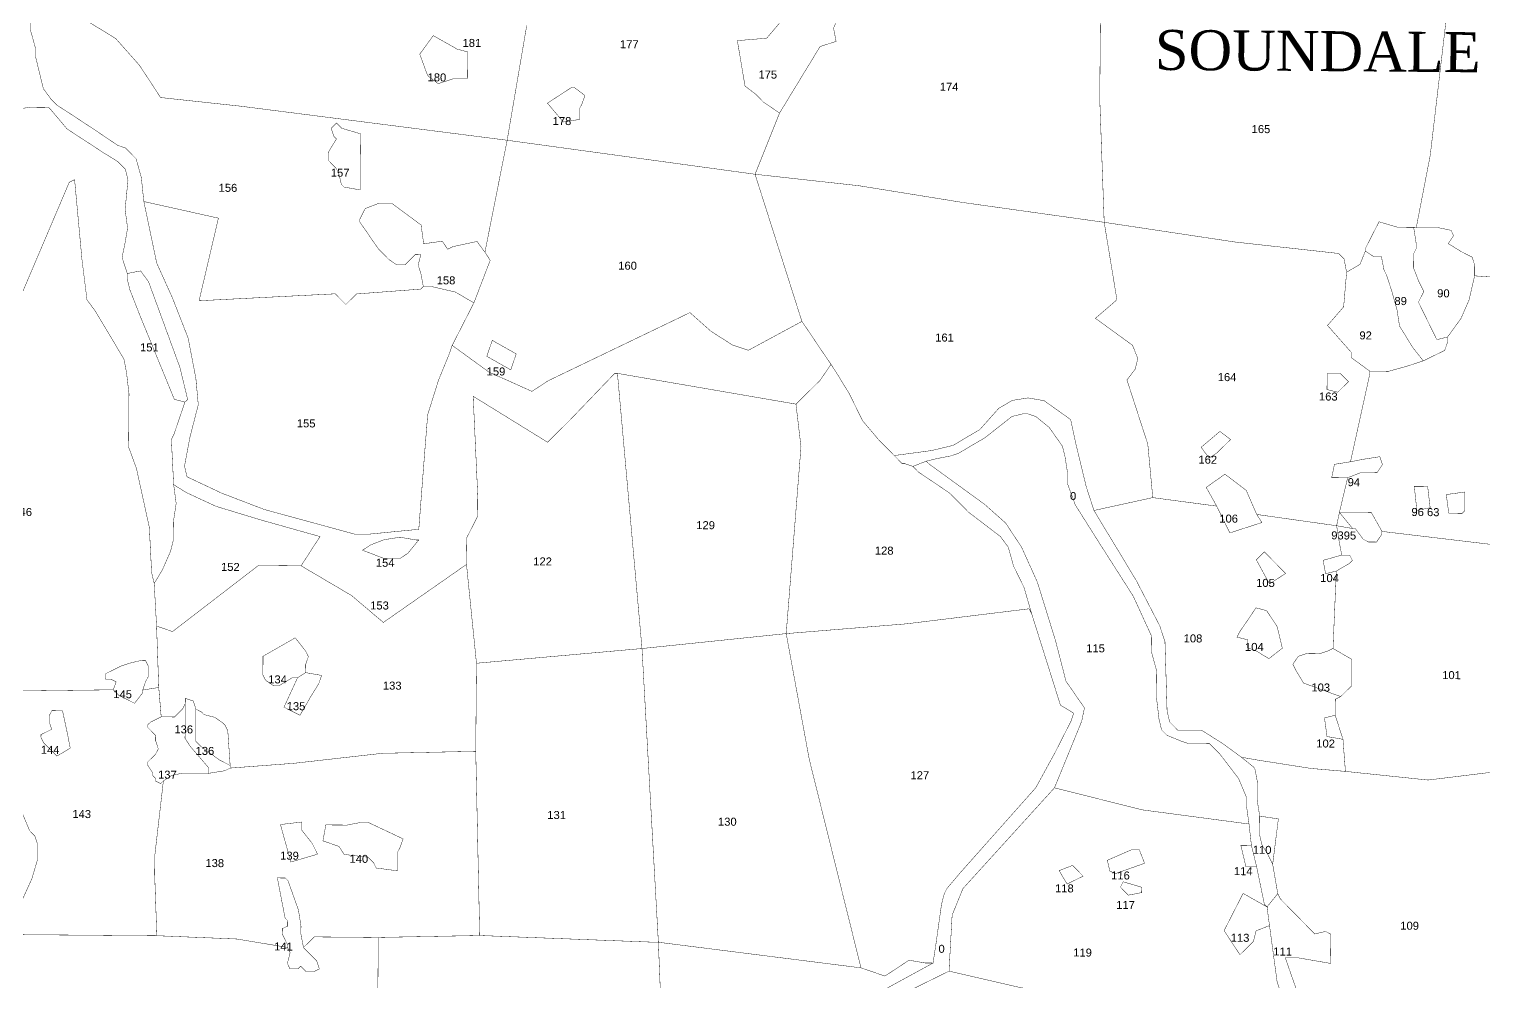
# Model space of a CAD drawing. Header units: metres. Extents: x 326467 to 340077, y 1811030 to 1824953.
# Drawn here: x 330084 to 332288, y 1822688 to 1824132 of the extents above; entities that cross this region are included whole.
import ezdxf

# ---------------------------------------------------------------- set-up
doc = ezdxf.new("R2010")
doc.units = ezdxf.units.M
doc.header["$MEASUREMENT"] = 0
for name, color, linetype in [('SURVEY NO.', 7, 'Continuous'), ('SURVEY PLOT BOUNDARY', 35, 'Continuous'), ('VILLAGE NAME', 3, 'Continuous')]:
    doc.layers.add(name, color=color, linetype=linetype)
doc.styles.add('PDF Arial', font='arial.ttf')
doc.styles.get("Standard").update_dxf_attribs({"font": 'times.ttf'})

# ---------------------------------------------------------------- blocks, each defined once
blk = doc.blocks.new('16')
at = {"layer": 'SURVEY PLOT BOUNDARY', "lineweight": 18, "const_width": 0.606}
for points in [[(330086, 1824158.8), (330085.7, 1824130.5), (330093.6, 1824102.1), (330093.5, 1824090), (330105.3, 1824041.4), (330117.3, 1824025.1), (330125.3, 1824016.9), (330181.6, 1823980.1), (330217.8, 1823955.6), (330229.9, 1823951.4), (330245.9, 1823935.1), (330253.8, 1823906.8), (330257.6, 1823870.4), (330277.1, 1823777.2), (330300.9, 1823724.5), (330324.7, 1823663.6), (330336.4, 1823602.9), (330340.1, 1823562.4), (330335.9, 1823546.3), (330327.6, 1823514), (330319.2, 1823469.6), (330323.1, 1823453.4), (330375.4, 1823428.7), (330439.9, 1823404), (330577.1, 1823366.5), (330597.3, 1823366.4), (330674.2, 1823373.9), (330683.2, 1823491), (330687.7, 1823547.6), (330704.2, 1823600.1), (330720.7, 1823640.4), (330724.8, 1823652.5), (330781.1, 1823611.6), (330809.3, 1823599.2), (330845.6, 1823582.8), (330870, 1823598.8), (331068.8, 1823694.3), (331085, 1823702.2), (331117.1, 1823673.7), (331149.3, 1823653.2), (331173.5, 1823645), (331254.7, 1823688.8), (331298.7, 1823623.8), (331282.3, 1823599.6), (331245.7, 1823563.5), (330975.2, 1823610.1), (330971.1, 1823610.1), (330901.8, 1823537.9), (330869.3, 1823505.8), (330756.6, 1823575.4), (330763.5, 1823425.7), (330763.3, 1823393.4), (330746.9, 1823361.2), (330746.5, 1823320.7), (330620.5, 1823232.8), (330572.3, 1823273.6), (330495.9, 1823318.6), (330524.5, 1823362.9), (330435.8, 1823387.8), (330367.2, 1823408.6), (330322.9, 1823429.1), (330302.8, 1823441.4), (330299.3, 1823510.2), (330303.4, 1823518.2), (330311.6, 1823542.4), (330315.8, 1823554.5), (330319.9, 1823566.6), (330324, 1823570.6), (330312.2, 1823619.3), (330264.7, 1823749), (330252.7, 1823765.3), (330232.5, 1823761.4), (330224.6, 1823785.7), (330228.8, 1823805.9), (330233, 1823830.1), (330229.2, 1823858.4), (330233.6, 1823902.9), (330229.7, 1823919.1), (330217.6, 1823931.3), (330197.5, 1823943.6), (330141.2, 1823980.4), (330117.2, 1824008.9), (330113.1, 1824013), (330109.1, 1824013), (330084.8, 1824013.2), (330060.6, 1824009.4)], [(330072.6, 1822945.9), (330084.5, 1822917.5), (330092.5, 1822909.3), (330096.4, 1822897.2), (330096.3, 1822872.9), (330088, 1822844.7), (330071.5, 1822808.4)], [(330837.7, 1824136.8), (330808.1, 1823963.2), (330404.2, 1824014.8), (330283, 1824027.9), (330251.1, 1824076.6), (330215, 1824117.3), (330134.5, 1824166.5)], [(331221.8, 1824141.9), (331201.4, 1824117.8), (331156.9, 1824114.1), (331168.5, 1824045.3), (331184.6, 1824033), (331196.6, 1824020.8), (331220.8, 1824004.4), (331183.7, 1823911.7), (330808.1, 1823963.2), (330837.7, 1824136.8)], [(330134.5, 1824166.5), (330215, 1824117.3), (330251.1, 1824076.6), (330283, 1824027.9), (330404.2, 1824014.8), (330808.1, 1823963.2), (330774.4, 1823793.6), (330762.4, 1823809.9), (330726, 1823802.1), (330717.9, 1823798.1), (330709.9, 1823810.3), (330681.6, 1823806.4), (330677.7, 1823834.8), (330633.5, 1823867.5), (330613.3, 1823867.6), (330593, 1823859.7), (330584.8, 1823843.6), (330584.8, 1823839.5), (330612.8, 1823798.9), (330628.8, 1823782.6), (330640.9, 1823774.4), (330653, 1823774.3), (330657.1, 1823778.3), (330665.2, 1823786.3), (330669.3, 1823790.4), (330677.4, 1823790.3), (330673.2, 1823774.2), (330677.2, 1823762), (330681.1, 1823741.7), (330677, 1823737.7), (330579.9, 1823730.4), (330563.6, 1823714.4), (330547.6, 1823730.6), (330341.3, 1823720.1), (330370.6, 1823845.2), (330257.6, 1823870.4), (330253.8, 1823906.8), (330245.9, 1823935.1), (330229.9, 1823951.4), (330217.8, 1823955.6), (330181.6, 1823980.1), (330125.3, 1824016.9), (330117.3, 1824025.1), (330105.3, 1824041.4), (330093.5, 1824090), (330093.6, 1824102.1), (330085.7, 1824130.5), (330086, 1824158.8)], [(330060.6, 1824009.4), (330084.8, 1824013.2), (330109.1, 1824013), (330113.1, 1824013), (330117.2, 1824008.9), (330141.2, 1823980.4), (330197.5, 1823943.6), (330217.6, 1823931.3), (330229.7, 1823919.1), (330233.6, 1823902.9), (330229.2, 1823858.4), (330233, 1823830.1), (330228.8, 1823805.9), (330224.6, 1823785.7), (330232.5, 1823761.4), (330232.4, 1823753.3), (330236.3, 1823737.1), (330252.2, 1823696.5), (330303.8, 1823570.8), (330319.9, 1823566.6), (330315.8, 1823554.5), (330311.6, 1823542.4), (330303.4, 1823518.2), (330299.3, 1823510.2), (330302.8, 1823441.4), (330306.6, 1823413.1), (330302.3, 1823384.8), (330302.1, 1823356.5), (330298, 1823340.4), (330285.6, 1823312.2), (330273.3, 1823292), (330269.4, 1823308.2), (330265.9, 1823377), (330246.4, 1823466.1), (330234.5, 1823498.6), (330234.8, 1823539), (330235.1, 1823579.4), (330231.3, 1823611.8), (330227.4, 1823632), (330183.5, 1823705.2), (330171.5, 1823721.4), (330163.9, 1823782.1), (330152.7, 1823903.5), (330144.6, 1823899.5), (330041.7, 1823657.7)], [(330041.7, 1823657.7), (330144.6, 1823899.5), (330152.7, 1823903.5), (330163.9, 1823782.1), (330171.5, 1823721.4), (330183.5, 1823705.2), (330227.4, 1823632), (330231.3, 1823611.8), (330235.1, 1823579.4), (330234.8, 1823539), (330234.5, 1823498.6), (330246.4, 1823466.1), (330265.9, 1823377), (330269.4, 1823308.2), (330273.3, 1823292), (330276.9, 1823227.3), (330280.2, 1823134.3), (330255.9, 1823130.4), (330260, 1823142.5), (330264.2, 1823150.6), (330264.2, 1823158.7), (330264.3, 1823166.8), (330260.3, 1823174.9), (330252.2, 1823175), (330236, 1823171), (330223.9, 1823167.1), (330199.5, 1823155.1), (330199.4, 1823147.1), (330207.5, 1823147), (330215.6, 1823142.9), (330211.4, 1823130.8), (330013.3, 1823128.3)], [(332388, 1823340.4), (332133.6, 1823370.7), (332117.6, 1823399.1), (332069.1, 1823399.5), (332081.6, 1823452), (332101.9, 1823459.9), (332126.2, 1823459.7), (332134.3, 1823471.8), (332130.4, 1823483.9), (332106.1, 1823480.1), (332085.9, 1823476.2), (332115.2, 1823609.4), (332115.2, 1823613.4), (332127.4, 1823613.3), (332143.5, 1823613.2), (332171.9, 1823621.1), (332196.2, 1823629), (332204.3, 1823633), (332228.7, 1823644.9), (332232.8, 1823657), (332232.9, 1823665.1), (332253.3, 1823693.2), (332265.6, 1823721.4), (332274, 1823757.8), (332476, 1823744.1)], [(331307.2, 1822637.1), (331453.4, 1822716.9), (331457.7, 1822745.1), (331466.2, 1822805.7), (331470.4, 1822821.9), (331474.5, 1822829.9), (331494.9, 1822854), (331609.1, 1822982.5), (331637.8, 1823034.9), (331662.4, 1823083.2), (331666.5, 1823095.3), (331646.4, 1823107.6), (331603, 1823245.4), (331591.2, 1823285.9), (331575.3, 1823318.4), (331567.4, 1823346.8), (331555.4, 1823363), (331507.2, 1823399.8), (331479.1, 1823428.3), (331430.8, 1823461), (331422.8, 1823469.2), (331443.1, 1823477.1), (331447.1, 1823473), (331531.5, 1823411.7), (331563.6, 1823383.2), (331587.6, 1823346.6), (331611.5, 1823293.8), (331639.1, 1823204.7), (331654.8, 1823143.9), (331682.8, 1823103.3), (331678.6, 1823083.1), (331637.4, 1822982.3), (331498.7, 1822829.7), (331490.5, 1822809.6), (331482.3, 1822789.4), (331477.6, 1822704.6), (331331.5, 1822632.9)], [(332389.6, 1823016.9), (332203.4, 1822994.1), (332078.2, 1823007.2), (332074.5, 1823055.8), (332070.6, 1823067.9), (332062.7, 1823092.2), (332062.9, 1823116.5), (332071, 1823120.5), (332075.1, 1823124.5), (332087.3, 1823136.5), (332087.6, 1823177), (332059.4, 1823193.4), (332064.4, 1823310.6), (332084.7, 1823322.5), (332088.8, 1823326.6), (332084.8, 1823334.7), (332072.6, 1823334.8), (332068.8, 1823355), (332064.9, 1823379.3), (332089.1, 1823375.1), (332093.2, 1823375), (332105.2, 1823358.8), (332113.2, 1823354.7), (332125.4, 1823354.6), (332133.5, 1823366.6), (332133.6, 1823370.7), (332388, 1823340.4)], [(330071.5, 1822808.4), (330088, 1822844.7), (330096.3, 1822872.9), (330096.4, 1822897.2), (330092.5, 1822909.3), (330084.5, 1822917.5), (330072.6, 1822945.9)], [(330013.3, 1823128.3), (330211.4, 1823130.8), (330219.5, 1823122.6), (330243.6, 1823110.3), (330255.9, 1823126.4), (330255.9, 1823130.4), (330280.2, 1823134.3), (330283.9, 1823089.8), (330275.8, 1823085.8), (330267.7, 1823081.8), (330263.6, 1823077.8), (330263.6, 1823073.8), (330271.6, 1823065.6), (330275.6, 1823061.6), (330275.5, 1823053.5), (330279.5, 1823041.3), (330275.4, 1823033.3), (330271.3, 1823029.2), (330263.2, 1823021.2), (330263.1, 1823017.2), (330271.1, 1823005), (330271.1, 1823000.9), (330275.1, 1822996.9), (330275.1, 1822992.8), (330283.1, 1822988.7), (330287.2, 1822992.7), (330274.2, 1822879.6), (330274, 1822851.3), (330277.3, 1822758.3), (330067.1, 1822759.9)], [(330067.1, 1822759.9), (330277.3, 1822758.3), (330398.5, 1822753.3), (330475.2, 1822740.6), (330479.2, 1822732.5), (330475.1, 1822716.3), (330479, 1822708.2), (330491.2, 1822708.1), (330495.2, 1822712.1), (330503.3, 1822704), (330515.4, 1822703.9), (330523.5, 1822707.9), (330519.6, 1822720), (330511.5, 1822728.2), (330503.5, 1822736.3), (330499.5, 1822740.4), (330515.8, 1822756.5), (330612.8, 1822755.7), (330611.8, 1822622.3)]]:
    blk.add_lwpolyline(points, dxfattribs=at)
for points in [[(331707.3, 1824186.7), (331706, 1824025), (331712.7, 1823838.9), (331498.7, 1823868.9), (331341.2, 1823894.3), (331183.7, 1823911.7), (331220.8, 1824004.4), (331282.2, 1824105.1), (331306.5, 1824113), (331302.6, 1824133.2), (331319.1, 1824169.5), (331319.1, 1824173.5), (331371.7, 1824181.2), (331401.7, 1824399.3)], [(332539.6, 1824123.7), (332531, 1824050.9), (332505.6, 1823905.6), (332505.5, 1823893.4), (332476, 1823744.1), (332274, 1823757.8), (332274.1, 1823773.9), (332270.2, 1823786.1), (332254.1, 1823794.3), (332234, 1823806.6), (332242.1, 1823818.7), (332238.2, 1823826.8), (332218, 1823831), (332185.6, 1823831.2), (332206.7, 1823940.2), (332237, 1824198.8), (332245.4, 1824243.2), (332270.8, 1824396.6), (332326.8, 1824315.3), (332370.8, 1824250.3), (332427.1, 1824213.5), (332507.4, 1824136)], [(331319.1, 1824173.5), (331319.1, 1824169.5), (331302.6, 1824133.2), (331306.5, 1824113), (331282.2, 1824105.1), (331220.8, 1824004.4), (331196.6, 1824020.8), (331184.6, 1824033), (331168.5, 1824045.3), (331156.9, 1824114.1), (331201.4, 1824117.8), (331221.8, 1824141.9), (331238.1, 1824149.9), (331234.2, 1824174.2), (331246.4, 1824182.2), (331274.6, 1824169.8), (331286.8, 1824177.8), (331298.9, 1824177.7)], [(332185.6, 1823831.2), (332181.6, 1823831.3), (332157.3, 1823831.4), (332129.1, 1823839.7), (332108.6, 1823799.5), (332108.5, 1823795.4), (332100.3, 1823775.3), (332080, 1823763.3), (332076.1, 1823783.5), (332068.1, 1823791.7), (331910.6, 1823809.1), (331712.7, 1823838.9), (331706, 1824025), (331707.3, 1824186.7), (331852.8, 1824181.5), (332237, 1824198.8), (332206.7, 1823940.2)], [(330675.7, 1824093.6), (330696.1, 1824121.7), (330732.4, 1824101.2), (330748.5, 1824097), (330748.4, 1824080.9), (330748.2, 1824056.6), (330728, 1824056.8), (330703.6, 1824048.9), (330687.6, 1824061.1)], [(330687.6, 1824061.1), (330703.6, 1824048.9), (330728, 1824056.8), (330748.2, 1824056.6), (330748.4, 1824080.9), (330748.5, 1824097), (330732.4, 1824101.2), (330696.1, 1824121.7), (330675.7, 1824093.6)], [(330869.2, 1824019.3), (330905.7, 1824043.3), (330909.8, 1824043.2), (330925.9, 1824031), (330921.7, 1824018.9), (330917.6, 1824010.8), (330917.5, 1823994.7), (330893.2, 1823990.8)], [(330917.5, 1823994.7), (330917.6, 1824010.8), (330921.7, 1824018.9), (330925.9, 1824031), (330909.8, 1824043.2), (330905.7, 1824043.3), (330869.2, 1824019.3), (330893.2, 1823990.8)], [(330545.4, 1823969.2), (330541.4, 1823981.4), (330549.6, 1823989.4), (330557.6, 1823981.3), (330585.8, 1823973), (330585.4, 1823916.3), (330585.2, 1823888), (330560.9, 1823892.3), (330556.9, 1823896.4), (330553, 1823912.6), (330549, 1823920.7), (330537, 1823932.9), (330537.1, 1823945), (330549.4, 1823965.1)], [(330560.9, 1823892.3), (330585.2, 1823888), (330585.4, 1823916.3), (330585.8, 1823973), (330557.6, 1823981.3), (330549.6, 1823989.4), (330541.4, 1823981.4), (330545.4, 1823969.2), (330549.4, 1823965.1), (330537.1, 1823945), (330537, 1823932.9), (330549, 1823920.7), (330553, 1823912.6), (330556.9, 1823896.4)], [(331183.7, 1823911.7), (331254.7, 1823688.8), (331173.5, 1823645), (331149.3, 1823653.2), (331117.1, 1823673.7), (331085, 1823702.2), (331068.8, 1823694.3), (330870, 1823598.8), (330845.6, 1823582.8), (330809.3, 1823599.2), (330781.1, 1823611.6), (330724.8, 1823652.5), (330757.7, 1823716.9), (330782.4, 1823781.4), (330774.4, 1823793.6), (330808.1, 1823963.2)], [(331786.3, 1823421.9), (331697.2, 1823402.4), (331685.4, 1823438.8), (331669.7, 1823503.7), (331661.9, 1823540.1), (331621.7, 1823568.7), (331597.4, 1823572.9), (331573.2, 1823569.1), (331552.9, 1823557.1), (331524.3, 1823525), (331483.7, 1823501), (331451.3, 1823493.2), (331394.6, 1823485.6), (331370.6, 1823510), (331346.5, 1823538.5), (331326.6, 1823579.1), (331306.7, 1823611.6), (331298.7, 1823623.8), (331254.7, 1823688.8), (331183.7, 1823911.7), (331341.2, 1823894.3), (331498.7, 1823868.9), (331712.7, 1823838.9), (331732, 1823721.5), (331699.4, 1823693.5), (331755.7, 1823652.6), (331763.7, 1823632.3), (331759.5, 1823616.2), (331747.2, 1823600.1), (331778.8, 1823502.8)], [(330681.1, 1823741.7), (330693.2, 1823741.7), (330729.5, 1823733.3), (330757.7, 1823716.9), (330724.8, 1823652.5), (330720.7, 1823640.4), (330704.2, 1823600.1), (330687.7, 1823547.6), (330683.2, 1823491), (330674.2, 1823373.9), (330597.3, 1823366.4), (330577.1, 1823366.5), (330439.9, 1823404), (330375.4, 1823428.7), (330323.1, 1823453.4), (330319.2, 1823469.6), (330327.6, 1823514), (330335.9, 1823546.3), (330340.1, 1823562.4), (330336.4, 1823602.9), (330324.7, 1823663.6), (330300.9, 1823724.5), (330277.1, 1823777.2), (330257.6, 1823870.4), (330370.6, 1823845.2), (330341.3, 1823720.1), (330547.6, 1823730.6), (330563.6, 1823714.4), (330579.9, 1823730.4), (330677, 1823737.7)], [(330774.4, 1823793.6), (330782.4, 1823781.4), (330757.7, 1823716.9), (330729.5, 1823733.3), (330693.2, 1823741.7), (330681.1, 1823741.7), (330677.2, 1823762), (330673.2, 1823774.2), (330677.4, 1823790.3), (330669.3, 1823790.4), (330665.2, 1823786.3), (330657.1, 1823778.3), (330653, 1823774.3), (330640.9, 1823774.4), (330628.8, 1823782.6), (330612.8, 1823798.9), (330584.8, 1823839.5), (330584.8, 1823843.6), (330593, 1823859.7), (330613.3, 1823867.6), (330633.5, 1823867.5), (330677.7, 1823834.8), (330681.6, 1823806.4), (330709.9, 1823810.3), (330717.9, 1823798.1), (330726, 1823802.1), (330762.4, 1823809.9)], [(332115.2, 1823609.4), (332085.9, 1823476.2), (332061.6, 1823472.3), (332057.4, 1823452.1), (332081.6, 1823452), (332069.1, 1823399.5), (332064.9, 1823379.3), (331943.8, 1823396.4), (331927.9, 1823432.9), (331895.7, 1823457.4), (331867.3, 1823437.4), (331883.2, 1823409), (331786.3, 1823421.9), (331778.8, 1823502.8), (331747.2, 1823600.1), (331759.5, 1823616.2), (331763.7, 1823632.3), (331755.7, 1823652.6), (331699.4, 1823693.5), (331732, 1823721.5), (331712.7, 1823838.9), (331910.6, 1823809.1), (332068.1, 1823791.7), (332076.1, 1823783.5), (332080, 1823763.3), (332075.5, 1823710.8), (332051.1, 1823682.7), (332087.1, 1823641.9), (332087.1, 1823633.9), (332115.2, 1823613.4)], [(332188.8, 1823718), (332216.7, 1823661.2), (332232.9, 1823665.1), (332232.8, 1823657), (332228.7, 1823644.9), (332204.3, 1823633), (332196.2, 1823629), (332180.2, 1823649.3), (332160.2, 1823681.8), (332156.4, 1823706.1), (332148.5, 1823734.5), (332140.6, 1823758.8), (332136.6, 1823766.9), (332132.7, 1823787.2), (332120.6, 1823787.2), (332108.5, 1823795.4), (332108.6, 1823799.5), (332129.1, 1823839.7), (332157.3, 1823831.4), (332181.6, 1823831.3), (332185.4, 1823807), (332185.4, 1823798.9), (332181.3, 1823790.8), (332181.2, 1823786.8), (332181.1, 1823770.6), (332189, 1823750.3), (332197, 1823734.1)], [(332185.6, 1823831.2), (332218, 1823831), (332238.2, 1823826.8), (332242.1, 1823818.7), (332234, 1823806.6), (332254.1, 1823794.3), (332270.2, 1823786.1), (332274.1, 1823773.9), (332274, 1823757.8), (332265.6, 1823721.4), (332253.3, 1823693.2), (332232.9, 1823665.1), (332216.7, 1823661.2), (332188.8, 1823718), (332197, 1823734.1), (332189, 1823750.3), (332181.1, 1823770.6), (332181.2, 1823786.8), (332181.3, 1823790.8), (332185.4, 1823798.9), (332185.4, 1823807), (332181.6, 1823831.3)], [(332196.2, 1823629), (332171.9, 1823621.1), (332143.5, 1823613.2), (332127.4, 1823613.3), (332115.2, 1823613.4), (332087.1, 1823633.9), (332087.1, 1823641.9), (332051.1, 1823682.7), (332075.5, 1823710.8), (332080, 1823763.3), (332100.3, 1823775.3), (332108.5, 1823795.4), (332120.6, 1823787.2), (332132.7, 1823787.2), (332136.6, 1823766.9), (332140.6, 1823758.8), (332148.5, 1823734.5), (332156.4, 1823706.1), (332160.2, 1823681.8), (332180.2, 1823649.3)], [(330319.9, 1823566.6), (330303.8, 1823570.8), (330252.2, 1823696.5), (330236.3, 1823737.1), (330232.4, 1823753.3), (330232.5, 1823761.4), (330252.7, 1823765.3), (330264.7, 1823749), (330312.2, 1823619.3), (330324, 1823570.6)], [(330777.3, 1823635.9), (330785.5, 1823660.1), (330821.8, 1823639.6), (330813.5, 1823615.4)], [(330777.3, 1823635.9), (330813.5, 1823615.4), (330821.8, 1823639.6), (330785.5, 1823660.1)], [(330975.2, 1823610.1), (331012.4, 1823193.3), (330761.6, 1823171), (330746.5, 1823320.7), (330746.9, 1823361.2), (330763.3, 1823393.4), (330763.5, 1823425.7), (330756.6, 1823575.4), (330869.3, 1823505.8), (330901.8, 1823537.9), (330971.1, 1823610.1)], [(331245.7, 1823563.5), (331253.3, 1823498.8), (331230.9, 1823215.9), (331012.4, 1823193.3), (330975.2, 1823610.1)], [(331394.6, 1823485.6), (331406.7, 1823473.3), (331410.7, 1823473.3), (331422.8, 1823469.2), (331430.8, 1823461), (331479.1, 1823428.3), (331507.2, 1823399.8), (331555.4, 1823363), (331567.4, 1823346.8), (331575.3, 1823318.4), (331591.2, 1823285.9), (331603, 1823245.4), (331599, 1823253.5), (331412.9, 1823230.7), (331230.9, 1823215.9), (331253.3, 1823498.8), (331245.7, 1823563.5), (331282.3, 1823599.6), (331298.7, 1823623.8), (331306.7, 1823611.6), (331326.6, 1823579.1), (331346.5, 1823538.5), (331370.6, 1823510)], [(332050.5, 1823609.9), (332070.7, 1823609.7), (332082.8, 1823597.5), (332066.5, 1823581.5), (332050.3, 1823585.6)], [(332050.3, 1823585.6), (332066.5, 1823581.5), (332082.8, 1823597.5), (332070.7, 1823609.7), (332050.5, 1823609.9)], [(331920.7, 1823028.6), (331940.8, 1823012.3), (331944.7, 1822992.1), (331944.5, 1822963.8), (331948.3, 1822939.5), (331948.1, 1822911.2), (331952, 1822895), (331960, 1822882.8), (331968, 1822866.5), (331975.7, 1822822), (331959.4, 1822801.9), (331955.4, 1822806), (331943.7, 1822862.7), (331935.8, 1822895.1), (331932.1, 1822927.5), (331928.2, 1822955.8), (331928.3, 1822967.9), (331916.4, 1822996.3), (331888.4, 1823032.9), (331872.4, 1823049.2), (331860.2, 1823049.3), (331840, 1823049.5), (331827.9, 1823053.6), (331807.8, 1823061.9), (331799.7, 1823070), (331795.8, 1823086.2), (331792, 1823118.6), (331792.3, 1823159), (331784.5, 1823187.4), (331784.7, 1823211.6), (331756.8, 1823272.5), (331704.9, 1823353.8), (331669, 1823410.7), (331657.1, 1823443.1), (331657.2, 1823459.3), (331653.4, 1823483.6), (331649.4, 1823499.8), (331629.4, 1823528.2), (331609.4, 1823544.5), (331597.3, 1823548.7), (331589.2, 1823548.7), (331573, 1823544.8), (331552.6, 1823528.8), (331532.3, 1823512.8), (331512, 1823500.8), (331491.7, 1823488.9), (331479.5, 1823484.9), (331459.3, 1823481), (331443.1, 1823477.1), (331422.8, 1823469.2), (331410.7, 1823473.3), (331406.7, 1823473.3), (331394.6, 1823485.6), (331451.3, 1823493.2), (331483.7, 1823501), (331524.3, 1823525), (331552.9, 1823557.1), (331573.2, 1823569.1), (331597.4, 1823572.9), (331621.7, 1823568.7), (331661.9, 1823540.1), (331669.7, 1823503.7), (331685.4, 1823438.8), (331697.2, 1823402.4), (331761.1, 1823296.7), (331796.9, 1823227.7), (331804.8, 1823203.4), (331808, 1823098.3), (331812, 1823082), (331824, 1823069.8), (331848.3, 1823069.6), (331860.4, 1823069.5), (331892.6, 1823049.1)], [(331932.1, 1822927.5), (331770.5, 1822948.9), (331637.4, 1822982.3), (331678.6, 1823083.1), (331682.8, 1823103.3), (331654.8, 1823143.9), (331639.1, 1823204.7), (331611.5, 1823293.8), (331587.6, 1823346.6), (331563.6, 1823383.2), (331531.5, 1823411.7), (331447.1, 1823473), (331443.1, 1823477.1), (331459.3, 1823481), (331479.5, 1823484.9), (331491.7, 1823488.9), (331512, 1823500.8), (331532.3, 1823512.8), (331552.6, 1823528.8), (331573, 1823544.8), (331589.2, 1823548.7), (331597.3, 1823548.7), (331609.4, 1823544.5), (331629.4, 1823528.2), (331649.4, 1823499.8), (331653.4, 1823483.6), (331657.2, 1823459.3), (331657.1, 1823443.1), (331669, 1823410.7), (331704.9, 1823353.8), (331756.8, 1823272.5), (331784.7, 1823211.6), (331784.5, 1823187.4), (331792.3, 1823159), (331792, 1823118.6), (331795.8, 1823086.2), (331799.7, 1823070), (331807.8, 1823061.9), (331827.9, 1823053.6), (331840, 1823049.5), (331860.2, 1823049.3), (331872.4, 1823049.2), (331888.4, 1823032.9), (331916.4, 1822996.3), (331928.3, 1822967.9), (331928.2, 1822955.8)], [(331859.6, 1823498.1), (331888.1, 1823522.2), (331904.2, 1823509.9), (331883.8, 1823489.9), (331871.6, 1823481.9)], [(331859.6, 1823498.1), (331871.6, 1823481.9), (331883.8, 1823489.9), (331904.2, 1823509.9), (331888.1, 1823522.2)], [(332085.9, 1823476.2), (332106.1, 1823480.1), (332130.4, 1823483.9), (332134.3, 1823471.8), (332126.2, 1823459.7), (332101.9, 1823459.9), (332081.6, 1823452), (332057.4, 1823452.1), (332061.6, 1823472.3)], [(331943.8, 1823396.4), (331951.7, 1823384.2), (331903.1, 1823368.4), (331883.2, 1823409), (331867.3, 1823437.4), (331895.7, 1823457.4), (331927.9, 1823432.9)], [(330276.9, 1823227.3), (330273.3, 1823292), (330285.6, 1823312.2), (330298, 1823340.4), (330302.1, 1823356.5), (330302.3, 1823384.8), (330306.6, 1823413.1), (330302.8, 1823441.4), (330322.9, 1823429.1), (330367.2, 1823408.6), (330435.8, 1823387.8), (330524.5, 1823362.9), (330495.9, 1823318.6), (330431.2, 1823319.1), (330301.1, 1823219)], [(332182.6, 1823439), (332202.8, 1823438.9), (332206.6, 1823406.5), (332186.4, 1823402.6)], [(332206.6, 1823406.5), (332202.8, 1823438.9), (332182.6, 1823439), (332186.4, 1823402.6)], [(332231, 1823426.5), (332259.3, 1823430.4), (332259.3, 1823418.2), (332259.1, 1823402.1), (332255.1, 1823398.1), (332234.8, 1823398.2)], [(332259.3, 1823418.2), (332259.3, 1823430.4), (332231, 1823426.5), (332234.8, 1823398.2), (332255.1, 1823398.1), (332259.1, 1823402.1)], [(331697.2, 1823402.4), (331786.3, 1823421.9), (331883.2, 1823409), (331903.1, 1823368.4), (331951.7, 1823384.2), (331943.8, 1823396.4), (332064.9, 1823379.3), (332068.8, 1823355), (332072.6, 1823334.8), (332044.3, 1823326.9), (332048.2, 1823306.7), (332064.4, 1823310.6), (332059.4, 1823193.4), (332051.3, 1823189.4), (332039.2, 1823185.4), (332018.9, 1823185.6), (332006.8, 1823181.6), (331998.6, 1823169.6), (332002.6, 1823161.4), (332014.6, 1823141.1), (332071, 1823120.5), (332062.9, 1823116.5), (332062.7, 1823092.2), (332046.5, 1823088.3), (332050.3, 1823060), (332074.5, 1823055.8), (332078.2, 1823007.2), (332025.7, 1823011.7), (331944.9, 1823024.4), (331920.7, 1823028.6), (331892.6, 1823049.1), (331860.4, 1823069.5), (331848.3, 1823069.6), (331824, 1823069.8), (331812, 1823082), (331808, 1823098.3), (331804.8, 1823203.4), (331796.9, 1823227.7), (331761.1, 1823296.7)], [(332069.1, 1823399.5), (332089.1, 1823375.1), (332064.9, 1823379.3)], [(332133.6, 1823370.7), (332133.5, 1823366.6), (332125.4, 1823354.6), (332113.2, 1823354.7), (332105.2, 1823358.8), (332093.2, 1823375), (332089.1, 1823375.1), (332069.1, 1823399.5), (332117.6, 1823399.1)], [(330589, 1823342.2), (330601.2, 1823350.2), (330621.5, 1823358.1), (330645.8, 1823361.9), (330670, 1823357.7), (330674.1, 1823357.7), (330657.7, 1823337.6), (330645.5, 1823329.6), (330621.3, 1823329.8)], [(330589, 1823342.2), (330621.3, 1823329.8), (330645.5, 1823329.6), (330657.7, 1823337.6), (330674.1, 1823357.7), (330670, 1823357.7), (330645.8, 1823361.9), (330621.5, 1823358.1), (330601.2, 1823350.2)], [(331943.2, 1823327.7), (331955.4, 1823339.7), (331987.5, 1823307.1), (331963.2, 1823291.1)], [(331943.2, 1823327.7), (331963.2, 1823291.1), (331987.5, 1823307.1), (331955.4, 1823339.7)], [(330760.5, 1823037.6), (330619, 1823034.6), (330485.5, 1823019.5), (330388.4, 1823012.2), (330388.4, 1823016.2), (330384.8, 1823068.8), (330380.8, 1823076.9), (330376.8, 1823081), (330364.7, 1823089.2), (330348.6, 1823093.3), (330344.6, 1823097.4), (330336.5, 1823101.5), (330332.6, 1823113.7), (330320.5, 1823117.8), (330320.4, 1823109.7), (330316.3, 1823101.7), (330312.3, 1823097.7), (330308.2, 1823093.7), (330304.1, 1823089.6), (330292, 1823089.7), (330283.9, 1823089.8), (330280.2, 1823134.3), (330276.9, 1823227.3), (330301.1, 1823219), (330431.2, 1823319.1), (330495.9, 1823318.6), (330572.3, 1823273.6), (330620.5, 1823232.8), (330746.5, 1823320.7), (330761.6, 1823171)], [(332072.6, 1823334.8), (332084.8, 1823334.7), (332088.8, 1823326.6), (332084.7, 1823322.5), (332064.4, 1823310.6), (332048.2, 1823306.7), (332044.3, 1823326.9)], [(331603, 1823245.4), (331646.4, 1823107.6), (331666.5, 1823095.3), (331662.4, 1823083.2), (331637.8, 1823034.9), (331609.1, 1822982.5), (331494.9, 1822854), (331474.5, 1822829.9), (331470.4, 1822821.9), (331466.2, 1822805.7), (331457.7, 1822745.1), (331453.4, 1822716.9), (331441.3, 1822717), (331417, 1822721.2), (331380.5, 1822697.2), (331344.2, 1822709.6), (331265.8, 1823025.6), (331230.9, 1823215.9), (331412.9, 1823230.7), (331599, 1823253.5)], [(331918.1, 1823218.7), (331942.7, 1823254.9), (331958.8, 1823250.7), (331974.8, 1823226.4), (331982.6, 1823193.9), (331962.3, 1823177.9), (331942.2, 1823190.2), (331930.1, 1823194.3), (331930.2, 1823206.5), (331914, 1823210.6)], [(331942.2, 1823190.2), (331962.3, 1823177.9), (331982.6, 1823193.9), (331974.8, 1823226.4), (331958.8, 1823250.7), (331942.7, 1823254.9), (331918.1, 1823218.7), (331914, 1823210.6), (331930.2, 1823206.5), (331930.1, 1823194.3)], [(330482.4, 1823148.9), (330462.1, 1823136.9), (330454.1, 1823137), (330442, 1823145.2), (330438, 1823153.3), (330438.2, 1823181.6), (330487, 1823209.5), (330503, 1823189.2), (330506.9, 1823181.1), (330502.8, 1823169), (330502.7, 1823156.8), (330490.5, 1823148.9)], [(330502.7, 1823156.8), (330502.8, 1823169), (330506.9, 1823181.1), (330503, 1823189.2), (330487, 1823209.5), (330438.2, 1823181.6), (330438, 1823153.3), (330442, 1823145.2), (330454.1, 1823137), (330462.1, 1823136.9), (330482.4, 1823148.9), (330490.5, 1823148.9), (330470, 1823104.5), (330494.1, 1823092.2), (330510.5, 1823120.4), (330522.8, 1823140.5), (330526.9, 1823152.6)], [(331344.2, 1822709.6), (331037.2, 1822748.4), (331012.4, 1823193.3), (331230.9, 1823215.9), (331265.8, 1823025.6)], [(331037.2, 1822748.4), (331029.2, 1822748.5), (330766.5, 1822758.6), (330760.5, 1823037.6), (330761.6, 1823171), (331012.4, 1823193.3)], [(332071, 1823120.5), (332014.6, 1823141.1), (332002.6, 1823161.4), (331998.6, 1823169.6), (332006.8, 1823181.6), (332018.9, 1823185.6), (332039.2, 1823185.4), (332051.3, 1823189.4), (332059.4, 1823193.4), (332087.6, 1823177), (332087.3, 1823136.5), (332075.1, 1823124.5)], [(330255.9, 1823130.4), (330255.9, 1823126.4), (330243.6, 1823110.3), (330219.5, 1823122.6), (330211.4, 1823130.8), (330215.6, 1823142.9), (330207.5, 1823147), (330199.4, 1823147.1), (330199.5, 1823155.1), (330223.9, 1823167.1), (330236, 1823171), (330252.2, 1823175), (330260.3, 1823174.9), (330264.3, 1823166.8), (330264.2, 1823158.7), (330264.2, 1823150.6), (330260, 1823142.5)], [(330510.5, 1823120.4), (330494.1, 1823092.2), (330470, 1823104.5), (330490.5, 1823148.9), (330502.7, 1823156.8), (330526.9, 1823152.6), (330522.8, 1823140.5)], [(330101.8, 1823062.9), (330118, 1823070.9), (330114.1, 1823083), (330114.1, 1823091.1), (330118.2, 1823099.2), (330126.3, 1823099.1), (330134.4, 1823099), (330142.2, 1823062.6), (330146.1, 1823042.3), (330125.8, 1823030.4), (330117.8, 1823038.5), (330105.7, 1823050.7), (330101.7, 1823058.9)], [(330146.1, 1823042.3), (330142.2, 1823062.6), (330134.4, 1823099), (330126.3, 1823099.1), (330118.2, 1823099.2), (330114.1, 1823091.1), (330114.1, 1823083), (330118, 1823070.9), (330101.8, 1823062.9), (330101.7, 1823058.9), (330105.7, 1823050.7), (330117.8, 1823038.5), (330125.8, 1823030.4)], [(330356, 1823004.3), (330343.9, 1823004.4), (330331.7, 1823004.5), (330323.7, 1823004.6), (330315.6, 1823004.6), (330299.4, 1823000.7), (330287.2, 1822992.7), (330283.1, 1822988.7), (330275.1, 1822992.8), (330275.1, 1822996.9), (330271.1, 1823000.9), (330271.1, 1823005), (330263.1, 1823017.2), (330263.2, 1823021.2), (330271.3, 1823029.2), (330275.4, 1823033.3), (330279.5, 1823041.3), (330275.5, 1823053.5), (330275.6, 1823061.6), (330271.6, 1823065.6), (330263.6, 1823073.8), (330263.6, 1823077.8), (330267.7, 1823081.8), (330275.8, 1823085.8), (330283.9, 1823089.8), (330292, 1823089.7), (330304.1, 1823089.6), (330308.2, 1823093.7), (330312.3, 1823097.7), (330316.3, 1823101.7), (330320.4, 1823109.7), (330320, 1823057.2), (330328, 1823045), (330356.1, 1823012.4)], [(330356, 1823004.3), (330356.1, 1823012.4), (330328, 1823045), (330320, 1823057.2), (330320.4, 1823109.7), (330320.5, 1823117.8), (330332.6, 1823113.7), (330336.5, 1823101.5), (330336.2, 1823053), (330344.2, 1823044.9), (330372.3, 1823024.4), (330388.4, 1823016.2), (330388.4, 1823012.2), (330380.3, 1823008.2)], [(330388.4, 1823016.2), (330372.3, 1823024.4), (330344.2, 1823044.9), (330336.2, 1823053), (330336.5, 1823101.5), (330344.6, 1823097.4), (330348.6, 1823093.3), (330364.7, 1823089.2), (330376.8, 1823081), (330380.8, 1823076.9), (330384.8, 1823068.8)], [(332062.7, 1823092.2), (332070.6, 1823067.9), (332074.5, 1823055.8), (332050.3, 1823060), (332046.5, 1823088.3)], [(330766.5, 1822758.6), (330612.8, 1822755.7), (330515.8, 1822756.5), (330499.5, 1822740.4), (330495.6, 1822760.7), (330495.7, 1822772.8), (330491.9, 1822797.1), (330476, 1822841.7), (330472, 1822845.7), (330459.9, 1822845.8), (330463.8, 1822825.6), (330471.6, 1822785.1), (330475.6, 1822781), (330475.5, 1822772.9), (330467.4, 1822769), (330467.4, 1822764.9), (330467.3, 1822760.9), (330471.3, 1822752.8), (330475.3, 1822744.6), (330475.2, 1822740.6), (330398.5, 1822753.3), (330277.3, 1822758.3), (330274, 1822851.3), (330274.2, 1822879.6), (330287.2, 1822992.7), (330299.4, 1823000.7), (330315.6, 1823004.6), (330323.7, 1823004.6), (330331.7, 1823004.5), (330343.9, 1823004.4), (330356, 1823004.3), (330380.3, 1823008.2), (330388.4, 1823012.2), (330485.5, 1823019.5), (330619, 1823034.6), (330760.5, 1823037.6)], [(332078.2, 1823007.2), (332203.4, 1822994.1), (332389.6, 1823016.9), (332355.3, 1822762.5), (332333.6, 1822572.6), (332034.8, 1822615.3), (332006.9, 1822668.1), (331987.1, 1822724.9), (332007.3, 1822724.7), (332055.7, 1822716.3), (332056.1, 1822760.7), (332048, 1822764.8), (332031.8, 1822760.9), (331979.7, 1822813.9), (331975.7, 1822822), (331968, 1822866.5), (331976.6, 1822935.2), (331948.3, 1822939.5), (331944.5, 1822963.8), (331944.7, 1822992.1), (331940.8, 1823012.3), (331920.7, 1823028.6), (331944.9, 1823024.4), (332025.7, 1823011.7)], [(331932.1, 1822927.5), (331935.8, 1822895.1), (331919.7, 1822895.2), (331927.5, 1822862.8), (331943.7, 1822862.7), (331955.4, 1822806), (331959.4, 1822801.9), (331923.2, 1822822.4), (331894.4, 1822766), (331918.4, 1822729.5), (331938.8, 1822749.5), (331942.9, 1822765.7), (331963.2, 1822773.6), (331974.7, 1822688.6), (331982.6, 1822664.3), (332006.5, 1822619.6), (331865.2, 1822640.9), (331586.5, 1822679.5), (331477.6, 1822704.6), (331482.3, 1822789.4), (331490.5, 1822809.6), (331498.7, 1822829.7), (331637.4, 1822982.3), (331770.5, 1822948.9)], [(330464.6, 1822926.7), (330496.9, 1822930.5), (330496.8, 1822918.3), (330512.8, 1822898), (330520.8, 1822881.8), (330480.3, 1822869.9)], [(330520.8, 1822881.8), (330512.8, 1822898), (330496.8, 1822918.3), (330496.9, 1822930.5), (330464.6, 1822926.7), (330480.3, 1822869.9)], [(330533.3, 1822926.1), (330565.6, 1822925.9), (330585.9, 1822929.8), (330598, 1822929.7), (330650.4, 1822905), (330646.2, 1822892.9), (330642.1, 1822884.9), (330641.9, 1822856.6), (330609.6, 1822860.9), (330605.6, 1822869), (330597.6, 1822877.1), (330561.2, 1822881.4), (330553.2, 1822893.6), (330529, 1822901.9)], [(330598, 1822929.7), (330585.9, 1822929.8), (330565.6, 1822925.9), (330533.3, 1822926.1), (330529, 1822901.9), (330553.2, 1822893.6), (330561.2, 1822881.4), (330597.6, 1822877.1), (330605.6, 1822869), (330609.6, 1822860.9), (330641.9, 1822856.6), (330642.1, 1822884.9), (330646.2, 1822892.9), (330650.4, 1822905)], [(331968, 1822866.5), (331960, 1822882.8), (331952, 1822895), (331948.1, 1822911.2), (331948.3, 1822939.5), (331976.6, 1822935.2)], [(331717.4, 1822872.5), (331753.9, 1822888.4), (331766, 1822888.3), (331773.9, 1822868), (331729.3, 1822852.2), (331721.3, 1822856.3)], [(331717.4, 1822872.5), (331721.3, 1822856.3), (331729.3, 1822852.2), (331773.9, 1822868), (331766, 1822888.3), (331753.9, 1822888.4)], [(331943.7, 1822862.7), (331927.5, 1822862.8), (331919.7, 1822895.2), (331935.8, 1822895.1)], [(331644.5, 1822856.9), (331664.8, 1822864.8), (331680.8, 1822848.5), (331656.5, 1822836.6)], [(331664.8, 1822864.8), (331644.5, 1822856.9), (331656.5, 1822836.6), (331680.8, 1822848.5)], [(330479.2, 1822732.5), (330475.2, 1822740.6), (330475.3, 1822744.6), (330471.3, 1822752.8), (330467.3, 1822760.9), (330467.4, 1822764.9), (330467.4, 1822769), (330475.5, 1822772.9), (330475.6, 1822781), (330471.6, 1822785.1), (330463.8, 1822825.6), (330459.9, 1822845.8), (330472, 1822845.7), (330476, 1822841.7), (330491.9, 1822797.1), (330495.7, 1822772.8), (330495.6, 1822760.7), (330499.5, 1822740.4), (330503.5, 1822736.3), (330511.5, 1822728.2), (330519.6, 1822720), (330523.5, 1822707.9), (330515.4, 1822703.9), (330503.3, 1822704), (330495.2, 1822712.1), (330491.2, 1822708.1), (330479, 1822708.2), (330475.1, 1822716.3)], [(331741.4, 1822840), (331769.6, 1822831.7), (331769.5, 1822823.6), (331749.3, 1822819.7), (331737.3, 1822831.9)], [(331741.4, 1822840), (331737.3, 1822831.9), (331749.3, 1822819.7), (331769.5, 1822823.6), (331769.6, 1822831.7)], [(331959.4, 1822801.9), (331963.2, 1822773.6), (331942.9, 1822765.7), (331938.8, 1822749.5), (331918.4, 1822729.5), (331894.4, 1822766), (331923.2, 1822822.4)], [(332034.8, 1822615.3), (332006.5, 1822619.6), (331982.6, 1822664.3), (331974.7, 1822688.6), (331963.2, 1822773.6), (331959.4, 1822801.9), (331975.7, 1822822), (331979.7, 1822813.9), (332031.8, 1822760.9), (332048, 1822764.8), (332056.1, 1822760.7), (332055.7, 1822716.3), (332007.3, 1822724.7), (331987.1, 1822724.9), (332006.9, 1822668.1)], [(331037.2, 1822748.4), (331057.6, 1822246.9), (331053.6, 1822246.9), (330827.9, 1822337.6), (330719.3, 1822407.2), (330610.7, 1822480.8), (330786, 1822665.4), (330611.8, 1822622.3), (330612.8, 1822755.7), (330766.5, 1822758.6), (331029.2, 1822748.5)], [(331344.2, 1822709.6), (331380.5, 1822697.2), (331417, 1822721.2), (331441.3, 1822717), (331453.4, 1822716.9), (331307.2, 1822637.1), (331274.7, 1822613.1), (331258.3, 1822584.9), (331245.9, 1822552.7), (331245.8, 1822536.5), (331241.5, 1822496.1), (331196.7, 1822456), (331168.1, 1822423.9), (331164, 1822411.8), (331159.9, 1822399.7), (331167.8, 1822383.5), (331179.7, 1822351), (331191.5, 1822310.5), (331207.5, 1822282.1), (331207.3, 1822253.8), (331202.9, 1822209.3), (331057.6, 1822246.9), (331037.2, 1822748.4)], [(331553.2, 1822558.4), (331551.8, 1822372.4), (331517.9, 1822174.6), (331497.5, 1822142.4), (331223.1, 1822205.1), (331223.2, 1822225.4), (331223.5, 1822261.8), (331223.7, 1822286), (331219.8, 1822302.2), (331211.9, 1822330.6), (331192, 1822367.1), (331180.1, 1822395.5), (331184.3, 1822423.8), (331192.5, 1822435.9), (331208.8, 1822447.9), (331249.4, 1822471.8), (331257.5, 1822479.8), (331261.7, 1822500), (331266, 1822528.3), (331290.7, 1822588.7), (331298.9, 1822604.9), (331331.5, 1822632.9), (331477.6, 1822704.6), (331586.5, 1822679.5)]]:
    blk.add_lwpolyline(points, close=True, dxfattribs=at)
at = {"layer": 'SURVEY NO.', "attachment_point": 7, "rotation": 359.5579, "style": 'PDF Arial'}
for s, insert, char_height in [('181', (330740.5, 1824104.5), 12.13), ('177', (330979, 1824102.7), 12.13), ('175', (331188.8, 1824056.6), 12.13), ('180', (330687.5, 1824052.3), 12.13), ('174', (331463.6, 1824038.3), 12.13), ('178', (330877, 1823986.2), 12.13), ('165', (331936.1, 1823974), 12.13), ('157', (330540.9, 1823907.9), 12.13), ('156', (330370.9, 1823885), 12.13), ('160', (330976.4, 1823767.1), 12.13), ('158', (330701.3, 1823744.9), 12.13), ('90', (332217.2, 1823725.2), 12.13), ('89', (332152.4, 1823713.5), 12.13), ('161', (331456.6, 1823658.2), 12.13), ('92', (332099.4, 1823661.4), 12.13), ('151', (330251.8, 1823643.3), 12.13), ('159', (330777, 1823606.9), 12.13), ('164', (331884.7, 1823598.3), 12.13), ('163', (332038.1, 1823568.9), 12.13), ('155', (330489.4, 1823528.2), 12.13), ('162', (331855.4, 1823473.2), 12.13), ('94', (332081.5, 1823439.1), 12.13), ('0', (331660.9, 1823418.1), 12.1), ('146', (330059.9, 1823394.1), 12.13), ('96 63', (332178.2, 1823393.9), 12.13), ('129', (331094.6, 1823374), 12.13), ('106', (331887.1, 1823384), 12.13), ('9395', (332056.7, 1823358.5), 12.13), ('128', (331365.2, 1823335.5), 12.13), ('152', (330374.5, 1823310.8), 12.13), ('154', (330609.1, 1823317.1), 12.13), ('122', (330847.6, 1823319.3), 12.13), ('105', (331942.9, 1823286.6), 12.13), ('104', (332040, 1823293.9), 12.13), ('153', (330600.5, 1823252.4), 12.13), ('108', (331833.1, 1823202.5), 12.13), ('115', (331685.4, 1823187.5), 12.13), ('104', (331926, 1823189.6), 12.13), ('134', (330446, 1823140.4), 12.13), ('133', (330619.8, 1823131), 12.13), ('101', (332224.8, 1823146.9), 12.13), ('145', (330211.3, 1823118), 12.13), ('103', (332026.6, 1823128.2), 12.13), ('135', (330474, 1823099.8), 12.13), ('136', (330303.9, 1823064.7), 12.13), ('102', (332034, 1823043.3), 12.13), ('144', (330101.5, 1823033.9), 12.13), ('136', (330336, 1823032.1), 12.13), ('137', (330279.1, 1822996.1), 12.13), ('127', (331419.2, 1822995.4), 12.13), ('143', (330149.3, 1822936.5), 12.13), ('131', (330868.9, 1822935), 12.13), ('130', (331127.5, 1822924.9), 12.13), ('139', (330464.1, 1822873.4), 12.13), ('140', (330569.2, 1822868.6), 12.13), ('110', (331937.8, 1822882.3), 12.13), ('138', (330350.9, 1822862.2), 12.13), ('116', (331723.2, 1822843.5), 12.13), ('114', (331909.2, 1822850.1), 12.13), ('118', (331638.2, 1822823.9), 12.13), ('117', (331730.9, 1822798.9), 12.13), ('109', (332161.3, 1822767.3), 12.13), ('141', (330455, 1822736), 12.13), ('0', (331461.6, 1822732.3), 12.1), ('113', (331904.4, 1822749.1), 12.13), ('119', (331665.7, 1822726.7), 12.13), ('111', (331968.9, 1822728.4), 12.13)]:
    blk.add_mtext(s, dxfattribs=dict(at, insert=insert, char_height=char_height))
at = {"layer": 'VILLAGE NAME', "insert": (331789.3, 1824069), "char_height": 60.64, "attachment_point": 7, "rotation": 359.5579}
blk.add_mtext('SOUNDALE', dxfattribs=at)

msp = doc.modelspace()

# ---------------------------------------------------------------- block references
msp.add_blockref('16', (0, 0))

doc.saveas('drawing.dxf')
